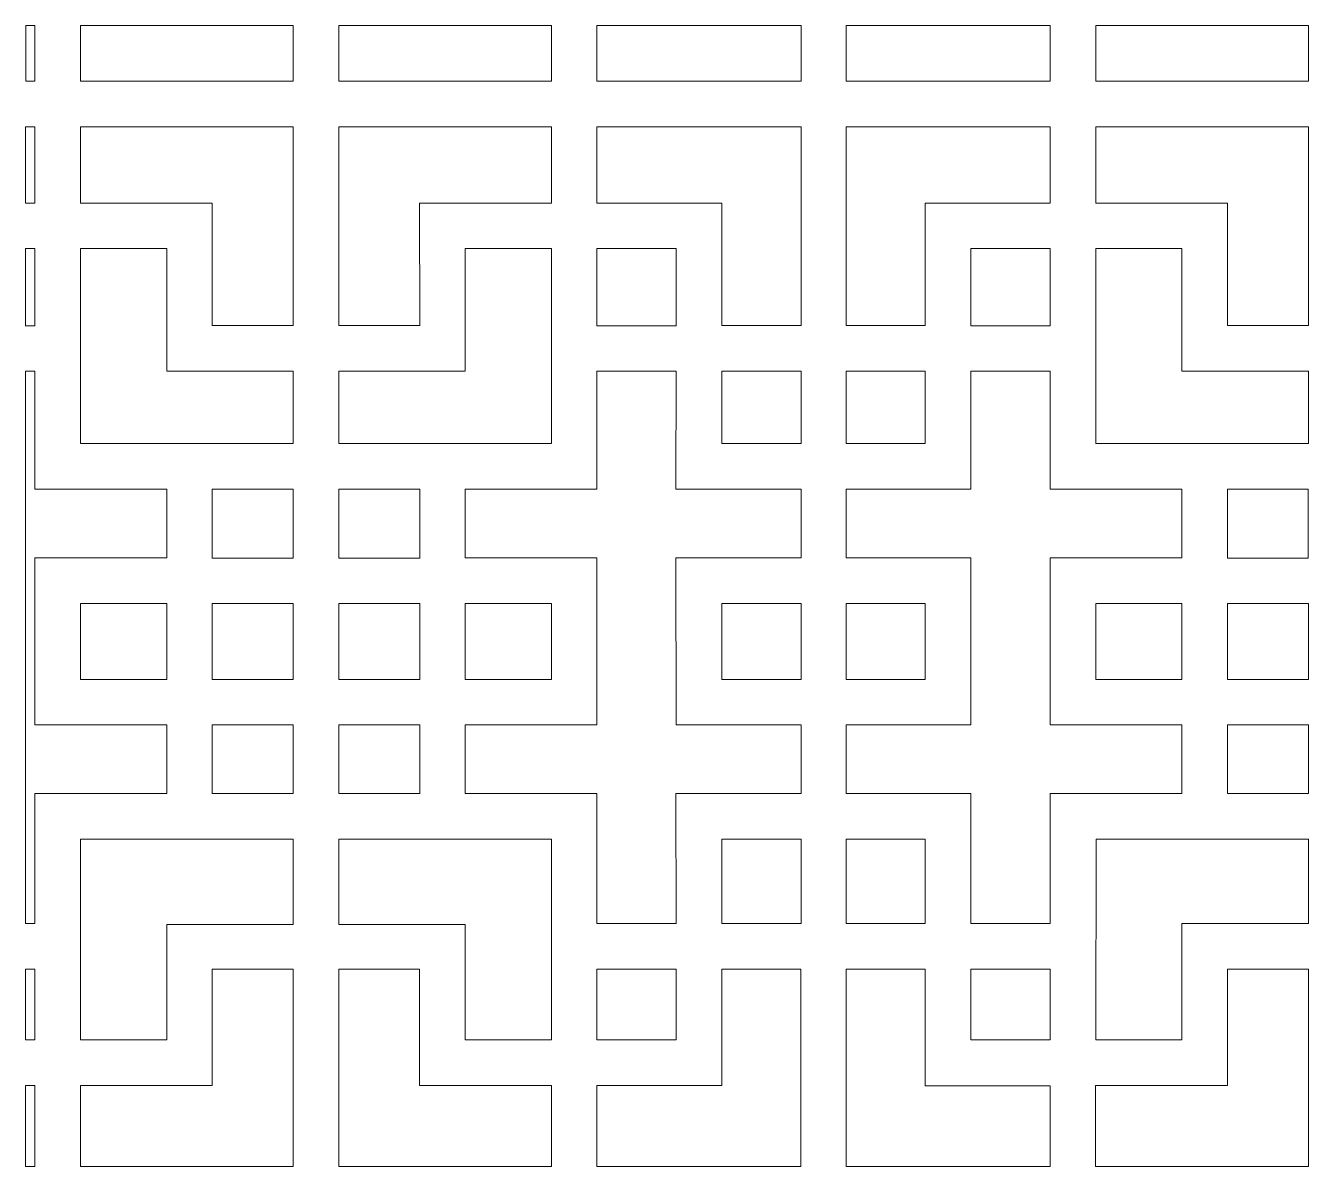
# Model space of a CAD drawing. Header units: centimetres. Extents: x -193 to 324, y -200 to 64.
# Drawn here: x 88.3 to 139, y 18.6 to 63.6 of the extents above; entities that cross this region are included whole.
import ezdxf

# ---------------------------------------------------------------- set-up
doc = ezdxf.new("R2010")
doc.units = ezdxf.units.CM
doc.header["$MEASUREMENT"] = 0
doc.layers.add('layer 1', color=7, linetype='Continuous')

msp = doc.modelspace()

# ---------------------------------------------------------------- linework, layer by layer
at = {"layer": 'layer 1', "color": 114, "lineweight": 9}
for points, knots in [([(88.31532, 61.44324), (88.31532, 61.44324), (88.68137, 61.44324), (88.68137, 61.44324), (88.68137, 61.44324), (88.68137, 61.44324), (88.68137, 63.641), (88.68137, 63.641), (88.68137, 63.641), (88.68137, 63.641), (88.31532, 63.641), (88.31532, 63.641), (88.31532, 63.641), (88.31532, 63.641), (88.31532, 61.44324), (88.31532, 61.44324)], [0, 0, 0, 0, 0.2, 0.2, 0.2, 0.2, 0.4, 0.4, 0.4, 0.4, 0.6, 0.6, 0.6, 0.6, 1, 1, 1, 1]), ([(98.88637, 63.64098), (98.88637, 63.64098), (90.48387, 63.64097), (90.48387, 63.64097), (90.48387, 63.64097), (90.48387, 63.64097), (90.48387, 61.44324), (90.48387, 61.44324), (90.48387, 61.44324), (90.48387, 61.44324), (98.88637, 61.44324), (98.88637, 61.44324), (98.88637, 61.44324), (98.88637, 61.44324), (98.88637, 63.64098), (98.88637, 63.64098)], [0, 0, 0, 0, 0.2, 0.2, 0.2, 0.2, 0.4, 0.4, 0.4, 0.4, 0.6, 0.6, 0.6, 0.6, 1, 1, 1, 1]), ([(100.68593, 63.64097), (100.68593, 63.64097), (109.08843, 63.64097), (109.08843, 63.64097), (109.08843, 63.64097), (109.08843, 63.64097), (109.08843, 61.44324), (109.08843, 61.44324), (109.08843, 61.44324), (109.08843, 61.44324), (100.68593, 61.44324), (100.68593, 61.44324), (100.68593, 61.44324), (100.68593, 61.44324), (100.68593, 63.64097), (100.68593, 63.64097)], [0, 0, 0, 0, 0.2, 0.2, 0.2, 0.2, 0.4, 0.4, 0.4, 0.4, 0.6, 0.6, 0.6, 0.6, 1, 1, 1, 1]), ([(110.89093, 63.64097), (110.89093, 63.64097), (118.95343, 63.64098), (118.95343, 63.64098), (118.95343, 63.64098), (118.95343, 63.64098), (118.95343, 61.44324), (118.95343, 61.44324), (118.95343, 61.44324), (118.95343, 61.44324), (110.89093, 61.44324), (110.89093, 61.44324), (110.89093, 61.44324), (110.89093, 61.44324), (110.89093, 63.64097), (110.89093, 63.64097)], [0, 0, 0, 0, 0.2, 0.2, 0.2, 0.2, 0.4, 0.4, 0.4, 0.4, 0.6, 0.6, 0.6, 0.6, 1, 1, 1, 1]), ([(120.73343, 63.64097), (120.73343, 63.64097), (128.79593, 63.64097), (128.79593, 63.64097), (128.79593, 63.64097), (128.79593, 63.64097), (128.79593, 61.44324), (128.79593, 61.44324), (128.79593, 61.44324), (128.79593, 61.44324), (120.73343, 61.44324), (120.73343, 61.44324), (120.73343, 61.44324), (120.73343, 61.44324), (120.73343, 63.64097), (120.73343, 63.64097)], [0, 0, 0, 0, 0.2, 0.2, 0.2, 0.2, 0.4, 0.4, 0.4, 0.4, 0.6, 0.6, 0.6, 0.6, 1, 1, 1, 1]), ([(130.59843, 63.64097), (130.59843, 63.64097), (139.00093, 63.64098), (139.00093, 63.64098), (139.00093, 63.64098), (139.00093, 63.64098), (139.00093, 61.44324), (139.00093, 61.44324), (139.00093, 61.44324), (139.00093, 61.44324), (130.59843, 61.44324), (130.59843, 61.44324), (130.59843, 61.44324), (130.59843, 61.44324), (130.59843, 63.64097), (130.59843, 63.64097)], [0, 0, 0, 0, 0.2, 0.2, 0.2, 0.2, 0.4, 0.4, 0.4, 0.4, 0.6, 0.6, 0.6, 0.6, 1, 1, 1, 1]), ([(88.31352, 56.634), (88.31352, 56.634), (88.31352, 59.64404), (88.31352, 59.64404), (88.31352, 59.64404), (88.31352, 59.64404), (88.68137, 59.644), (88.68137, 59.644), (88.68137, 59.644), (88.68137, 59.644), (88.68137, 56.634), (88.68137, 56.634), (88.68137, 56.634), (88.68137, 56.634), (88.31352, 56.634), (88.31352, 56.634)], [0, 0, 0, 0, 0.2, 0.2, 0.2, 0.2, 0.4, 0.4, 0.4, 0.4, 0.6, 0.6, 0.6, 0.6, 1, 1, 1, 1]), ([(98.88637, 59.644), (98.88637, 59.644), (98.88637, 51.789), (98.88637, 51.789), (98.88637, 51.789), (98.88637, 51.789), (95.68637, 51.789), (95.68637, 51.789), (95.68637, 51.789), (95.68637, 51.789), (95.68887, 56.634), (95.68887, 56.634), (95.68887, 56.634), (95.68887, 56.634), (90.48387, 56.634), (90.48387, 56.634), (90.48387, 56.634), (90.48387, 56.634), (90.48387, 59.644), (90.48387, 59.644), (90.48387, 59.644), (90.48387, 59.644), (98.88637, 59.644), (98.88637, 59.644)], [0, 0, 0, 0, 0.14285714, 0.14285714, 0.14285714, 0.14285714, 0.28571429, 0.28571429, 0.28571429, 0.28571429, 0.42857143, 0.42857143, 0.42857143, 0.42857143, 0.57142857, 0.57142857, 0.57142857, 0.57142857, 0.71428571, 0.71428571, 0.71428571, 0.71428571, 1, 1, 1, 1]), ([(100.68593, 59.644), (100.68593, 59.644), (100.68593, 51.789), (100.68593, 51.789), (100.68593, 51.789), (100.68593, 51.789), (103.88593, 51.789), (103.88593, 51.789), (103.88593, 51.789), (103.88593, 51.789), (103.88343, 56.634), (103.88343, 56.634), (103.88343, 56.634), (103.88343, 56.634), (109.08843, 56.634), (109.08843, 56.634), (109.08843, 56.634), (109.08843, 56.634), (109.08843, 59.644), (109.08843, 59.644), (109.08843, 59.644), (109.08843, 59.644), (100.68593, 59.644), (100.68593, 59.644)], [0, 0, 0, 0, 0.14285714, 0.14285714, 0.14285714, 0.14285714, 0.28571429, 0.28571429, 0.28571429, 0.28571429, 0.42857143, 0.42857143, 0.42857143, 0.42857143, 0.57142857, 0.57142857, 0.57142857, 0.57142857, 0.71428571, 0.71428571, 0.71428571, 0.71428571, 1, 1, 1, 1]), ([(118.95343, 59.644), (118.95343, 59.644), (118.95343, 51.789), (118.95343, 51.789), (118.95343, 51.789), (118.95343, 51.789), (115.82092, 51.789), (115.82092, 51.789), (115.82092, 51.789), (115.82092, 51.789), (115.82343, 56.634), (115.82343, 56.634), (115.82343, 56.634), (115.82343, 56.634), (110.89093, 56.634), (110.89093, 56.634), (110.89093, 56.634), (110.89093, 56.634), (110.89093, 59.644), (110.89093, 59.644), (110.89093, 59.644), (110.89093, 59.644), (118.95343, 59.644), (118.95343, 59.644)], [0, 0, 0, 0, 0.14285714, 0.14285714, 0.14285714, 0.14285714, 0.28571429, 0.28571429, 0.28571429, 0.28571429, 0.42857143, 0.42857143, 0.42857143, 0.42857143, 0.57142857, 0.57142857, 0.57142857, 0.57142857, 0.71428571, 0.71428571, 0.71428571, 0.71428571, 1, 1, 1, 1]), ([(123.86343, 56.634), (123.86343, 56.634), (123.86343, 51.789), (123.86343, 51.789), (123.86343, 51.789), (123.86343, 51.789), (120.73343, 51.789), (120.73343, 51.789), (120.73343, 51.789), (120.73343, 51.789), (120.73343, 59.644), (120.73343, 59.644), (120.73343, 59.644), (120.73343, 59.644), (128.79593, 59.644), (128.79593, 59.644), (128.79593, 59.644), (128.79593, 59.644), (128.79593, 56.634), (128.79593, 56.634), (128.79593, 56.634), (128.79593, 56.634), (123.86343, 56.634), (123.86343, 56.634)], [0, 0, 0, 0, 0.14285714, 0.14285714, 0.14285714, 0.14285714, 0.28571429, 0.28571429, 0.28571429, 0.28571429, 0.42857143, 0.42857143, 0.42857143, 0.42857143, 0.57142857, 0.57142857, 0.57142857, 0.57142857, 0.71428571, 0.71428571, 0.71428571, 0.71428571, 1, 1, 1, 1]), ([(139.00093, 51.789), (139.00093, 51.789), (135.80093, 51.789), (135.80093, 51.789), (135.80093, 51.789), (135.80093, 51.789), (135.80342, 56.634), (135.80342, 56.634), (135.80342, 56.634), (135.80342, 56.634), (130.59843, 56.634), (130.59843, 56.634), (130.59843, 56.634), (130.59843, 56.634), (130.59843, 59.644), (130.59843, 59.644), (130.59843, 59.644), (130.59843, 59.644), (139.00093, 59.644), (139.00093, 59.644), (139.00093, 59.644), (139.00093, 59.644), (139.00093, 51.789), (139.00093, 51.789)], [0, 0, 0, 0, 0.14285714, 0.14285714, 0.14285714, 0.14285714, 0.28571429, 0.28571429, 0.28571429, 0.28571429, 0.42857143, 0.42857143, 0.42857143, 0.42857143, 0.57142857, 0.57142857, 0.57142857, 0.57142857, 0.71428571, 0.71428571, 0.71428571, 0.71428571, 1, 1, 1, 1]), ([(88.31352, 51.7865), (88.31352, 51.7865), (88.31352, 54.834), (88.31352, 54.834), (88.31352, 54.834), (88.31352, 54.834), (88.68137, 54.834), (88.68137, 54.834), (88.68137, 54.834), (88.68137, 54.834), (88.68137, 51.7865), (88.68137, 51.7865), (88.68137, 51.7865), (88.68137, 51.7865), (88.31352, 51.7865), (88.31352, 51.7865)], [0, 0, 0, 0, 0.2, 0.2, 0.2, 0.2, 0.4, 0.4, 0.4, 0.4, 0.6, 0.6, 0.6, 0.6, 1, 1, 1, 1]), ([(93.88637, 49.9865), (93.88637, 49.9865), (98.88637, 49.9915), (98.88637, 49.9915), (98.88637, 49.9915), (98.88637, 49.9915), (98.88637, 47.1315), (98.88637, 47.1315), (98.88637, 47.1315), (98.88637, 47.1315), (90.48387, 47.1315), (90.48387, 47.1315), (90.48387, 47.1315), (90.48387, 47.1315), (90.48387, 54.834), (90.48387, 54.834), (90.48387, 54.834), (90.48387, 54.834), (93.88637, 54.834), (93.88637, 54.834), (93.88637, 54.834), (93.88637, 54.834), (93.88637, 49.9865), (93.88637, 49.9865)], [0, 0, 0, 0, 0.14285714, 0.14285714, 0.14285714, 0.14285714, 0.28571429, 0.28571429, 0.28571429, 0.28571429, 0.42857143, 0.42857143, 0.42857143, 0.42857143, 0.57142857, 0.57142857, 0.57142857, 0.57142857, 0.71428571, 0.71428571, 0.71428571, 0.71428571, 1, 1, 1, 1]), ([(105.68593, 49.9865), (105.68593, 49.9865), (100.68593, 49.9915), (100.68593, 49.9915), (100.68593, 49.9915), (100.68593, 49.9915), (100.68593, 47.1315), (100.68593, 47.1315), (100.68593, 47.1315), (100.68593, 47.1315), (109.08843, 47.1315), (109.08843, 47.1315), (109.08843, 47.1315), (109.08843, 47.1315), (109.08843, 54.834), (109.08843, 54.834), (109.08843, 54.834), (109.08843, 54.834), (105.68593, 54.834), (105.68593, 54.834), (105.68593, 54.834), (105.68593, 54.834), (105.68593, 49.9865), (105.68593, 49.9865)], [0, 0, 0, 0, 0.14285714, 0.14285714, 0.14285714, 0.14285714, 0.28571429, 0.28571429, 0.28571429, 0.28571429, 0.42857143, 0.42857143, 0.42857143, 0.42857143, 0.57142857, 0.57142857, 0.57142857, 0.57142857, 0.71428571, 0.71428571, 0.71428571, 0.71428571, 1, 1, 1, 1]), ([(114.02343, 51.7865), (114.02343, 51.7865), (110.89093, 51.7865), (110.89093, 51.7865), (110.89093, 51.7865), (110.89093, 51.7865), (110.89093, 54.834), (110.89093, 54.834), (110.89093, 54.834), (110.89093, 54.834), (114.02343, 54.834), (114.02343, 54.834), (114.02343, 54.834), (114.02343, 54.834), (114.02343, 51.7865), (114.02343, 51.7865)], [0, 0, 0, 0, 0.2, 0.2, 0.2, 0.2, 0.4, 0.4, 0.4, 0.4, 0.6, 0.6, 0.6, 0.6, 1, 1, 1, 1]), ([(128.79593, 51.7865), (128.79593, 51.7865), (125.66343, 51.7865), (125.66343, 51.7865), (125.66343, 51.7865), (125.66343, 51.7865), (125.66343, 54.834), (125.66343, 54.834), (125.66343, 54.834), (125.66343, 54.834), (128.79593, 54.834), (128.79593, 54.834), (128.79593, 54.834), (128.79593, 54.834), (128.79593, 51.7865), (128.79593, 51.7865)], [0, 0, 0, 0, 0.2, 0.2, 0.2, 0.2, 0.4, 0.4, 0.4, 0.4, 0.6, 0.6, 0.6, 0.6, 1, 1, 1, 1]), ([(134.00093, 49.9865), (134.00093, 49.9865), (139.00093, 49.98772), (139.00093, 49.98772), (139.00093, 49.98772), (139.00093, 49.98772), (139.00093, 47.1315), (139.00093, 47.1315), (139.00093, 47.1315), (139.00093, 47.1315), (130.60383, 47.1315), (130.60383, 47.1315), (130.60383, 47.1315), (130.60383, 47.1315), (130.59843, 54.834), (130.59843, 54.834), (130.59843, 54.834), (130.59843, 54.834), (134.00093, 54.834), (134.00093, 54.834), (134.00093, 54.834), (134.00093, 54.834), (134.00093, 49.9865), (134.00093, 49.9865)], [0, 0, 0, 0, 0.14285714, 0.14285714, 0.14285714, 0.14285714, 0.28571429, 0.28571429, 0.28571429, 0.28571429, 0.42857143, 0.42857143, 0.42857143, 0.42857143, 0.57142857, 0.57142857, 0.57142857, 0.57142857, 0.71428571, 0.71428571, 0.71428571, 0.71428571, 1, 1, 1, 1]), ([(88.31352, 28.16649), (88.31352, 28.16649), (88.31352, 49.99146), (88.31352, 49.99146), (88.31352, 49.99146), (88.31352, 49.99146), (88.68137, 49.9915), (88.68137, 49.9915), (88.68137, 49.9915), (88.68137, 49.9915), (88.68137, 45.329), (88.68137, 45.329), (88.68137, 45.329), (88.68137, 45.329), (93.88637, 45.33149), (93.88637, 45.33149), (93.88637, 45.33149), (93.88637, 45.33149), (93.88637, 42.61149), (93.88637, 42.61149), (93.88637, 42.61149), (93.88637, 42.61149), (88.68137, 42.6115), (88.68137, 42.6115), (88.68137, 42.6115), (88.68137, 42.6115), (88.68137, 36.01649), (88.68137, 36.01649), (88.68137, 36.01649), (88.68137, 36.01649), (93.88637, 36.0165), (93.88637, 36.0165), (93.88637, 36.0165), (93.88637, 36.0165), (93.88637, 33.30399), (93.88637, 33.30399), (93.88637, 33.30399), (93.88637, 33.30399), (88.68137, 33.30399), (88.68137, 33.30399), (88.68137, 33.30399), (88.68137, 33.30399), (88.68137, 28.16649), (88.68137, 28.16649), (88.68137, 28.16649), (88.68137, 28.16649), (88.31352, 28.16649), (88.31352, 28.16649)], [0, 0, 0, 0, 0.07692308, 0.07692308, 0.07692308, 0.07692308, 0.15384615, 0.15384615, 0.15384615, 0.15384615, 0.23076923, 0.23076923, 0.23076923, 0.23076923, 0.30769231, 0.30769231, 0.30769231, 0.30769231, 0.38461538, 0.38461538, 0.38461538, 0.38461538, 0.46153846, 0.46153846, 0.46153846, 0.46153846, 0.53846154, 0.53846154, 0.53846154, 0.53846154, 0.61538462, 0.61538462, 0.61538462, 0.61538462, 0.69230769, 0.69230769, 0.69230769, 0.69230769, 0.76923077, 0.76923077, 0.76923077, 0.76923077, 0.84615385, 0.84615385, 0.84615385, 0.84615385, 1, 1, 1, 1]), ([(114.00595, 42.61149), (114.00595, 42.61149), (114.01843, 36.01649), (114.01843, 36.01649), (114.01843, 36.01649), (114.01843, 36.01649), (118.95343, 36.0165), (118.95343, 36.0165), (118.95343, 36.0165), (118.95343, 36.0165), (118.95343, 33.30399), (118.95343, 33.30399), (118.95343, 33.30399), (118.95343, 33.30399), (114.00596, 33.30399), (114.00596, 33.30399), (114.00596, 33.30399), (114.00596, 33.30399), (114.01843, 28.16649), (114.01843, 28.16649), (114.01843, 28.16649), (114.01843, 28.16649), (110.89093, 28.16649), (110.89093, 28.16649), (110.89093, 28.16649), (110.89093, 28.16649), (110.89093, 33.30399), (110.89093, 33.30399), (110.89093, 33.30399), (110.89093, 33.30399), (105.68593, 33.30399), (105.68593, 33.30399), (105.68593, 33.30399), (105.68593, 33.30399), (105.68593, 36.0165), (105.68593, 36.0165), (105.68593, 36.0165), (105.68593, 36.0165), (110.89093, 36.01649), (110.89093, 36.01649), (110.89093, 36.01649), (110.89093, 36.01649), (110.89093, 42.6115), (110.89093, 42.6115), (110.89093, 42.6115), (110.89093, 42.6115), (105.68593, 42.61149), (105.68593, 42.61149), (105.68593, 42.61149), (105.68593, 42.61149), (105.68593, 45.33149), (105.68593, 45.33149), (105.68593, 45.33149), (105.68593, 45.33149), (110.89093, 45.329), (110.89093, 45.329), (110.89093, 45.329), (110.89093, 45.329), (110.89093, 49.9915), (110.89093, 49.9915), (110.89093, 49.9915), (110.89093, 49.9915), (114.01843, 49.9915), (114.01843, 49.9915), (114.01843, 49.9915), (114.01843, 49.9915), (114.00596, 45.33149), (114.00596, 45.33149), (114.00596, 45.33149), (114.00596, 45.33149), (118.95343, 45.33149), (118.95343, 45.33149), (118.95343, 45.33149), (118.95343, 45.33149), (118.95343, 42.61149), (118.95343, 42.61149), (118.95343, 42.61149), (118.95343, 42.61149), (114.00595, 42.61149), (114.00595, 42.61149)], [0, 0, 0, 0, 0.04761905, 0.04761905, 0.04761905, 0.04761905, 0.0952381, 0.0952381, 0.0952381, 0.0952381, 0.14285714, 0.14285714, 0.14285714, 0.14285714, 0.19047619, 0.19047619, 0.19047619, 0.19047619, 0.23809524, 0.23809524, 0.23809524, 0.23809524, 0.28571429, 0.28571429, 0.28571429, 0.28571429, 0.33333333, 0.33333333, 0.33333333, 0.33333333, 0.38095238, 0.38095238, 0.38095238, 0.38095238, 0.42857143, 0.42857143, 0.42857143, 0.42857143, 0.47619048, 0.47619048, 0.47619048, 0.47619048, 0.52380952, 0.52380952, 0.52380952, 0.52380952, 0.57142857, 0.57142857, 0.57142857, 0.57142857, 0.61904762, 0.61904762, 0.61904762, 0.61904762, 0.66666667, 0.66666667, 0.66666667, 0.66666667, 0.71428571, 0.71428571, 0.71428571, 0.71428571, 0.76190476, 0.76190476, 0.76190476, 0.76190476, 0.80952381, 0.80952381, 0.80952381, 0.80952381, 0.85714286, 0.85714286, 0.85714286, 0.85714286, 0.9047619, 0.9047619, 0.9047619, 0.9047619, 1, 1, 1, 1]), ([(118.95343, 47.129), (118.95343, 47.129), (115.82093, 47.129), (115.82093, 47.129), (115.82093, 47.129), (115.82093, 47.129), (115.82093, 49.9865), (115.82093, 49.9865), (115.82093, 49.9865), (115.82093, 49.9865), (118.95343, 49.9865), (118.95343, 49.9865), (118.95343, 49.9865), (118.95343, 49.9865), (118.95343, 47.129), (118.95343, 47.129)], [0, 0, 0, 0, 0.2, 0.2, 0.2, 0.2, 0.4, 0.4, 0.4, 0.4, 0.6, 0.6, 0.6, 0.6, 1, 1, 1, 1]), ([(128.79592, 36.0165), (128.79592, 36.0165), (128.79593, 42.61148), (128.79593, 42.61148), (128.79593, 42.61148), (128.79593, 42.61148), (134.00093, 42.61149), (134.00093, 42.61149), (134.00093, 42.61149), (134.00093, 42.61149), (134.00093, 45.33149), (134.00093, 45.33149), (134.00093, 45.33149), (134.00093, 45.33149), (128.79593, 45.33149), (128.79593, 45.33149), (128.79593, 45.33149), (128.79593, 45.33149), (128.79593, 49.9915), (128.79593, 49.9915), (128.79593, 49.9915), (128.79593, 49.9915), (125.66843, 49.9915), (125.66843, 49.9915), (125.66843, 49.9915), (125.66843, 49.9915), (125.66843, 45.32901), (125.66843, 45.32901), (125.66843, 45.32901), (125.66843, 45.32901), (120.73343, 45.33149), (120.73343, 45.33149), (120.73343, 45.33149), (120.73343, 45.33149), (120.73343, 42.61149), (120.73343, 42.61149), (120.73343, 42.61149), (120.73343, 42.61149), (125.66843, 42.61149), (125.66843, 42.61149), (125.66843, 42.61149), (125.66843, 42.61149), (125.66843, 36.01651), (125.66843, 36.01651), (125.66843, 36.01651), (125.66843, 36.01651), (120.73343, 36.0165), (120.73343, 36.0165), (120.73343, 36.0165), (120.73343, 36.0165), (120.73343, 33.30399), (120.73343, 33.30399), (120.73343, 33.30399), (120.73343, 33.30399), (125.66843, 33.304), (125.66843, 33.304), (125.66843, 33.304), (125.66843, 33.304), (125.66843, 28.16649), (125.66843, 28.16649), (125.66843, 28.16649), (125.66843, 28.16649), (128.79593, 28.16649), (128.79593, 28.16649), (128.79593, 28.16649), (128.79593, 28.16649), (128.79593, 33.30399), (128.79593, 33.30399), (128.79593, 33.30399), (128.79593, 33.30399), (134.00093, 33.30399), (134.00093, 33.30399), (134.00093, 33.30399), (134.00093, 33.30399), (134.00093, 36.0165), (134.00093, 36.0165), (134.00093, 36.0165), (134.00093, 36.0165), (128.79592, 36.0165), (128.79592, 36.0165)], [0, 0, 0, 0, 0.04761905, 0.04761905, 0.04761905, 0.04761905, 0.0952381, 0.0952381, 0.0952381, 0.0952381, 0.14285714, 0.14285714, 0.14285714, 0.14285714, 0.19047619, 0.19047619, 0.19047619, 0.19047619, 0.23809524, 0.23809524, 0.23809524, 0.23809524, 0.28571429, 0.28571429, 0.28571429, 0.28571429, 0.33333333, 0.33333333, 0.33333333, 0.33333333, 0.38095238, 0.38095238, 0.38095238, 0.38095238, 0.42857143, 0.42857143, 0.42857143, 0.42857143, 0.47619048, 0.47619048, 0.47619048, 0.47619048, 0.52380952, 0.52380952, 0.52380952, 0.52380952, 0.57142857, 0.57142857, 0.57142857, 0.57142857, 0.61904762, 0.61904762, 0.61904762, 0.61904762, 0.66666667, 0.66666667, 0.66666667, 0.66666667, 0.71428571, 0.71428571, 0.71428571, 0.71428571, 0.76190476, 0.76190476, 0.76190476, 0.76190476, 0.80952381, 0.80952381, 0.80952381, 0.80952381, 0.85714286, 0.85714286, 0.85714286, 0.85714286, 0.9047619, 0.9047619, 0.9047619, 0.9047619, 1, 1, 1, 1]), ([(123.86343, 47.129), (123.86343, 47.129), (120.73343, 47.129), (120.73343, 47.129), (120.73343, 47.129), (120.73343, 47.129), (120.73343, 49.9865), (120.73343, 49.9865), (120.73343, 49.9865), (120.73343, 49.9865), (123.86343, 49.9865), (123.86343, 49.9865), (123.86343, 49.9865), (123.86343, 49.9865), (123.86343, 47.129), (123.86343, 47.129)], [0, 0, 0, 0, 0.2, 0.2, 0.2, 0.2, 0.4, 0.4, 0.4, 0.4, 0.6, 0.6, 0.6, 0.6, 1, 1, 1, 1]), ([(95.68637, 42.609), (95.68637, 42.609), (98.88637, 42.609), (98.88637, 42.609), (98.88637, 42.609), (98.88637, 42.609), (98.88637, 45.33149), (98.88637, 45.33149), (98.88637, 45.33149), (98.88637, 45.33149), (95.68637, 45.33149), (95.68637, 45.33149), (95.68637, 45.33149), (95.68637, 45.33149), (95.68637, 42.609), (95.68637, 42.609)], [0, 0, 0, 0, 0.2, 0.2, 0.2, 0.2, 0.4, 0.4, 0.4, 0.4, 0.6, 0.6, 0.6, 0.6, 1, 1, 1, 1]), ([(103.88593, 42.609), (103.88593, 42.609), (100.68593, 42.609), (100.68593, 42.609), (100.68593, 42.609), (100.68593, 42.609), (100.68593, 45.33149), (100.68593, 45.33149), (100.68593, 45.33149), (100.68593, 45.33149), (103.88593, 45.33149), (103.88593, 45.33149), (103.88593, 45.33149), (103.88593, 45.33149), (103.88593, 42.609), (103.88593, 42.609)], [0, 0, 0, 0, 0.2, 0.2, 0.2, 0.2, 0.4, 0.4, 0.4, 0.4, 0.6, 0.6, 0.6, 0.6, 1, 1, 1, 1]), ([(139.00042, 42.60736), (139.00042, 42.60736), (135.80253, 42.60736), (135.80253, 42.60736), (135.80253, 42.60736), (135.80253, 42.60736), (135.80253, 45.33372), (135.80253, 45.33372), (135.80253, 45.33372), (135.80253, 45.33372), (139.00042, 45.33372), (139.00042, 45.33372), (139.00042, 45.33372), (139.00042, 45.33372), (139.00042, 42.60736), (139.00042, 42.60736)], [0, 0, 0, 0, 0.2, 0.2, 0.2, 0.2, 0.4, 0.4, 0.4, 0.4, 0.6, 0.6, 0.6, 0.6, 1, 1, 1, 1]), ([(90.48387, 37.8165), (90.48387, 37.8165), (93.89137, 37.8165), (93.89137, 37.8165), (93.89137, 37.8165), (93.89137, 37.8165), (93.89137, 40.80649), (93.89137, 40.80649), (93.89137, 40.80649), (93.89137, 40.80649), (90.48387, 40.80649), (90.48387, 40.80649), (90.48387, 40.80649), (90.48387, 40.80649), (90.48387, 37.8165), (90.48387, 37.8165)], [0, 0, 0, 0, 0.2, 0.2, 0.2, 0.2, 0.4, 0.4, 0.4, 0.4, 0.6, 0.6, 0.6, 0.6, 1, 1, 1, 1]), ([(95.68637, 37.8165), (95.68637, 37.8165), (98.88637, 37.8165), (98.88637, 37.8165), (98.88637, 37.8165), (98.88637, 37.8165), (98.88637, 40.81149), (98.88637, 40.81149), (98.88637, 40.81149), (98.88637, 40.81149), (95.68637, 40.81149), (95.68637, 40.81149), (95.68637, 40.81149), (95.68637, 40.81149), (95.68637, 37.8165), (95.68637, 37.8165)], [0, 0, 0, 0, 0.2, 0.2, 0.2, 0.2, 0.4, 0.4, 0.4, 0.4, 0.6, 0.6, 0.6, 0.6, 1, 1, 1, 1]), ([(103.88593, 37.8165), (103.88593, 37.8165), (100.68593, 37.8165), (100.68593, 37.8165), (100.68593, 37.8165), (100.68593, 37.8165), (100.68593, 40.81149), (100.68593, 40.81149), (100.68593, 40.81149), (100.68593, 40.81149), (103.88593, 40.81149), (103.88593, 40.81149), (103.88593, 40.81149), (103.88593, 40.81149), (103.88593, 37.8165), (103.88593, 37.8165)], [0, 0, 0, 0, 0.2, 0.2, 0.2, 0.2, 0.4, 0.4, 0.4, 0.4, 0.6, 0.6, 0.6, 0.6, 1, 1, 1, 1]), ([(109.08843, 37.8165), (109.08843, 37.8165), (105.68093, 37.8165), (105.68093, 37.8165), (105.68093, 37.8165), (105.68093, 37.8165), (105.68093, 40.80649), (105.68093, 40.80649), (105.68093, 40.80649), (105.68093, 40.80649), (109.08843, 40.80649), (109.08843, 40.80649), (109.08843, 40.80649), (109.08843, 40.80649), (109.08843, 37.8165), (109.08843, 37.8165)], [0, 0, 0, 0, 0.2, 0.2, 0.2, 0.2, 0.4, 0.4, 0.4, 0.4, 0.6, 0.6, 0.6, 0.6, 1, 1, 1, 1]), ([(118.95343, 37.81399), (118.95343, 37.81399), (115.82343, 37.81399), (115.82343, 37.81399), (115.82343, 37.81399), (115.82343, 37.81399), (115.82343, 40.81149), (115.82343, 40.81149), (115.82343, 40.81149), (115.82343, 40.81149), (118.95343, 40.81149), (118.95343, 40.81149), (118.95343, 40.81149), (118.95343, 40.81149), (118.95343, 37.81399), (118.95343, 37.81399)], [0, 0, 0, 0, 0.2, 0.2, 0.2, 0.2, 0.4, 0.4, 0.4, 0.4, 0.6, 0.6, 0.6, 0.6, 1, 1, 1, 1]), ([(123.86343, 37.81399), (123.86343, 37.81399), (120.73093, 37.81399), (120.73093, 37.81399), (120.73093, 37.81399), (120.73093, 37.81399), (120.73093, 40.81149), (120.73093, 40.81149), (120.73093, 40.81149), (120.73093, 40.81149), (123.86343, 40.81149), (123.86343, 40.81149), (123.86343, 40.81149), (123.86343, 40.81149), (123.86343, 37.81399), (123.86343, 37.81399)], [0, 0, 0, 0, 0.2, 0.2, 0.2, 0.2, 0.4, 0.4, 0.4, 0.4, 0.6, 0.6, 0.6, 0.6, 1, 1, 1, 1]), ([(134.00593, 37.8165), (134.00593, 37.8165), (130.59843, 37.8165), (130.59843, 37.8165), (130.59843, 37.8165), (130.59843, 37.8165), (130.59843, 40.80649), (130.59843, 40.80649), (130.59843, 40.80649), (130.59843, 40.80649), (134.00593, 40.80649), (134.00593, 40.80649), (134.00593, 40.80649), (134.00593, 40.80649), (134.00593, 37.8165), (134.00593, 37.8165)], [0, 0, 0, 0, 0.2, 0.2, 0.2, 0.2, 0.4, 0.4, 0.4, 0.4, 0.6, 0.6, 0.6, 0.6, 1, 1, 1, 1]), ([(139.00093, 37.8165), (139.00093, 37.8165), (135.80093, 37.8165), (135.80093, 37.8165), (135.80093, 37.8165), (135.80093, 37.8165), (135.80093, 40.81149), (135.80093, 40.81149), (135.80093, 40.81149), (135.80093, 40.81149), (139.00093, 40.81149), (139.00093, 40.81149), (139.00093, 40.81149), (139.00093, 40.81149), (139.00093, 37.8165), (139.00093, 37.8165)], [0, 0, 0, 0, 0.2, 0.2, 0.2, 0.2, 0.4, 0.4, 0.4, 0.4, 0.6, 0.6, 0.6, 0.6, 1, 1, 1, 1]), ([(95.68637, 33.3015), (95.68637, 33.3015), (98.88637, 33.3015), (98.88637, 33.3015), (98.88637, 33.3015), (98.88637, 33.3015), (98.88637, 36.0165), (98.88637, 36.0165), (98.88637, 36.0165), (98.88637, 36.0165), (95.68637, 36.0165), (95.68637, 36.0165), (95.68637, 36.0165), (95.68637, 36.0165), (95.68637, 33.3015), (95.68637, 33.3015)], [0, 0, 0, 0, 0.2, 0.2, 0.2, 0.2, 0.4, 0.4, 0.4, 0.4, 0.6, 0.6, 0.6, 0.6, 1, 1, 1, 1]), ([(103.88593, 33.3015), (103.88593, 33.3015), (100.68593, 33.3015), (100.68593, 33.3015), (100.68593, 33.3015), (100.68593, 33.3015), (100.68593, 36.0165), (100.68593, 36.0165), (100.68593, 36.0165), (100.68593, 36.0165), (103.88593, 36.0165), (103.88593, 36.0165), (103.88593, 36.0165), (103.88593, 36.0165), (103.88593, 33.3015), (103.88593, 33.3015)], [0, 0, 0, 0, 0.2, 0.2, 0.2, 0.2, 0.4, 0.4, 0.4, 0.4, 0.6, 0.6, 0.6, 0.6, 1, 1, 1, 1]), ([(139.00093, 33.3015), (139.00093, 33.3015), (135.80093, 33.3015), (135.80093, 33.3015), (135.80093, 33.3015), (135.80093, 33.3015), (135.80093, 36.0165), (135.80093, 36.0165), (135.80093, 36.0165), (135.80093, 36.0165), (139.00093, 36.0165), (139.00093, 36.0165), (139.00093, 36.0165), (139.00093, 36.0165), (139.00093, 33.3015), (139.00093, 33.3015)], [0, 0, 0, 0, 0.2, 0.2, 0.2, 0.2, 0.4, 0.4, 0.4, 0.4, 0.6, 0.6, 0.6, 0.6, 1, 1, 1, 1]), ([(90.48387, 31.50149), (90.48387, 31.50149), (90.48387, 23.5765), (90.48387, 23.5765), (90.48387, 23.5765), (90.48387, 23.5765), (93.8879, 23.5765), (93.8879, 23.5765), (93.8879, 23.5765), (93.8879, 23.5765), (93.88637, 28.13275), (93.88637, 28.13275), (93.88637, 28.13275), (93.88637, 28.13275), (98.88637, 28.13275), (98.88637, 28.13275), (98.88637, 28.13275), (98.88637, 28.13275), (98.88637, 31.50149), (98.88637, 31.50149), (98.88637, 31.50149), (98.88637, 31.50149), (90.48387, 31.50149), (90.48387, 31.50149)], [0, 0, 0, 0, 0.14285714, 0.14285714, 0.14285714, 0.14285714, 0.28571429, 0.28571429, 0.28571429, 0.28571429, 0.42857143, 0.42857143, 0.42857143, 0.42857143, 0.57142857, 0.57142857, 0.57142857, 0.57142857, 0.71428571, 0.71428571, 0.71428571, 0.71428571, 1, 1, 1, 1]), ([(109.08843, 31.50149), (109.08843, 31.50149), (109.08843, 23.5765), (109.08843, 23.5765), (109.08843, 23.5765), (109.08843, 23.5765), (105.6844, 23.5765), (105.6844, 23.5765), (105.6844, 23.5765), (105.6844, 23.5765), (105.68593, 28.13275), (105.68593, 28.13275), (105.68593, 28.13275), (105.68593, 28.13275), (100.68593, 28.13275), (100.68593, 28.13275), (100.68593, 28.13275), (100.68593, 28.13275), (100.68593, 31.50149), (100.68593, 31.50149), (100.68593, 31.50149), (100.68593, 31.50149), (109.08843, 31.50149), (109.08843, 31.50149)], [0, 0, 0, 0, 0.14285714, 0.14285714, 0.14285714, 0.14285714, 0.28571429, 0.28571429, 0.28571429, 0.28571429, 0.42857143, 0.42857143, 0.42857143, 0.42857143, 0.57142857, 0.57142857, 0.57142857, 0.57142857, 0.71428571, 0.71428571, 0.71428571, 0.71428571, 1, 1, 1, 1]), ([(118.95343, 28.16899), (118.95343, 28.16899), (115.82343, 28.16899), (115.82343, 28.16899), (115.82343, 28.16899), (115.82343, 28.16899), (115.82343, 31.50149), (115.82343, 31.50149), (115.82343, 31.50149), (115.82343, 31.50149), (118.95343, 31.50149), (118.95343, 31.50149), (118.95343, 31.50149), (118.95343, 31.50149), (118.95343, 28.16899), (118.95343, 28.16899)], [0, 0, 0, 0, 0.2, 0.2, 0.2, 0.2, 0.4, 0.4, 0.4, 0.4, 0.6, 0.6, 0.6, 0.6, 1, 1, 1, 1]), ([(123.86343, 28.16899), (123.86343, 28.16899), (120.73343, 28.16899), (120.73343, 28.16899), (120.73343, 28.16899), (120.73343, 28.16899), (120.73343, 31.50149), (120.73343, 31.50149), (120.73343, 31.50149), (120.73343, 31.50149), (123.86343, 31.50149), (123.86343, 31.50149), (123.86343, 31.50149), (123.86343, 31.50149), (123.86343, 28.16899), (123.86343, 28.16899)], [0, 0, 0, 0, 0.2, 0.2, 0.2, 0.2, 0.4, 0.4, 0.4, 0.4, 0.6, 0.6, 0.6, 0.6, 1, 1, 1, 1]), ([(130.61454, 31.50156), (130.61454, 31.50156), (139.00093, 31.50149), (139.00093, 31.50149), (139.00093, 31.50149), (139.00093, 31.50149), (139.00093, 28.16649), (139.00093, 28.16649), (139.00093, 28.16649), (139.00093, 28.16649), (134.00093, 28.16695), (134.00093, 28.16695), (134.00093, 28.16695), (134.00093, 28.16695), (134.00093, 23.5765), (134.00093, 23.5765), (134.00093, 23.5765), (134.00093, 23.5765), (130.59843, 23.5765), (130.59843, 23.5765), (130.59843, 23.5765), (130.59843, 23.5765), (130.61454, 31.50156), (130.61454, 31.50156)], [0, 0, 0, 0, 0.14285714, 0.14285714, 0.14285714, 0.14285714, 0.28571429, 0.28571429, 0.28571429, 0.28571429, 0.42857143, 0.42857143, 0.42857143, 0.42857143, 0.57142857, 0.57142857, 0.57142857, 0.57142857, 0.71428571, 0.71428571, 0.71428571, 0.71428571, 1, 1, 1, 1]), ([(88.31352, 23.5765), (88.31352, 23.5765), (88.31352, 26.36653), (88.31352, 26.36653), (88.31352, 26.36653), (88.31352, 26.36653), (88.68137, 26.3665), (88.68137, 26.3665), (88.68137, 26.3665), (88.68137, 26.3665), (88.68137, 23.5765), (88.68137, 23.5765), (88.68137, 23.5765), (88.68137, 23.5765), (88.31352, 23.5765), (88.31352, 23.5765)], [0, 0, 0, 0, 0.2, 0.2, 0.2, 0.2, 0.4, 0.4, 0.4, 0.4, 0.6, 0.6, 0.6, 0.6, 1, 1, 1, 1]), ([(98.88637, 18.5765), (98.88637, 18.5765), (98.88637, 26.3665), (98.88637, 26.3665), (98.88637, 26.3665), (98.88637, 26.3665), (95.68887, 26.3665), (95.68887, 26.3665), (95.68887, 26.3665), (95.68887, 26.3665), (95.68887, 21.7765), (95.68887, 21.7765), (95.68887, 21.7765), (95.68887, 21.7765), (90.48137, 21.7765), (90.48137, 21.7765), (90.48137, 21.7765), (90.48137, 21.7765), (90.48137, 18.5765), (90.48137, 18.5765), (90.48137, 18.5765), (90.48137, 18.5765), (98.88637, 18.5765), (98.88637, 18.5765)], [0, 0, 0, 0, 0.14285714, 0.14285714, 0.14285714, 0.14285714, 0.28571429, 0.28571429, 0.28571429, 0.28571429, 0.42857143, 0.42857143, 0.42857143, 0.42857143, 0.57142857, 0.57142857, 0.57142857, 0.57142857, 0.71428571, 0.71428571, 0.71428571, 0.71428571, 1, 1, 1, 1]), ([(100.68593, 18.5765), (100.68593, 18.5765), (100.68593, 26.3665), (100.68593, 26.3665), (100.68593, 26.3665), (100.68593, 26.3665), (103.88343, 26.3665), (103.88343, 26.3665), (103.88343, 26.3665), (103.88343, 26.3665), (103.88343, 21.7765), (103.88343, 21.7765), (103.88343, 21.7765), (103.88343, 21.7765), (109.09093, 21.7765), (109.09093, 21.7765), (109.09093, 21.7765), (109.09093, 21.7765), (109.09093, 18.5765), (109.09093, 18.5765), (109.09093, 18.5765), (109.09093, 18.5765), (100.68593, 18.5765), (100.68593, 18.5765)], [0, 0, 0, 0, 0.14285714, 0.14285714, 0.14285714, 0.14285714, 0.28571429, 0.28571429, 0.28571429, 0.28571429, 0.42857143, 0.42857143, 0.42857143, 0.42857143, 0.57142857, 0.57142857, 0.57142857, 0.57142857, 0.71428571, 0.71428571, 0.71428571, 0.71428571, 1, 1, 1, 1]), ([(110.89093, 18.5765), (110.89093, 18.5765), (110.89093, 21.7765), (110.89093, 21.7765), (110.89093, 21.7765), (110.89093, 21.7765), (115.82343, 21.77649), (115.82343, 21.77649), (115.82343, 21.77649), (115.82343, 21.77649), (115.82343, 26.3665), (115.82343, 26.3665), (115.82343, 26.3665), (115.82343, 26.3665), (118.94843, 26.3665), (118.94843, 26.3665), (118.94843, 26.3665), (118.94843, 26.3665), (118.94843, 18.5765), (118.94843, 18.5765), (118.94843, 18.5765), (118.94843, 18.5765), (110.89093, 18.5765), (110.89093, 18.5765)], [0, 0, 0, 0, 0.14285714, 0.14285714, 0.14285714, 0.14285714, 0.28571429, 0.28571429, 0.28571429, 0.28571429, 0.42857143, 0.42857143, 0.42857143, 0.42857143, 0.57142857, 0.57142857, 0.57142857, 0.57142857, 0.71428571, 0.71428571, 0.71428571, 0.71428571, 1, 1, 1, 1]), ([(114.02343, 23.5765), (114.02343, 23.5765), (110.89093, 23.5765), (110.89093, 23.5765), (110.89093, 23.5765), (110.89093, 23.5765), (110.89093, 26.3665), (110.89093, 26.3665), (110.89093, 26.3665), (110.89093, 26.3665), (114.02343, 26.3665), (114.02343, 26.3665), (114.02343, 26.3665), (114.02343, 26.3665), (114.02343, 23.5765), (114.02343, 23.5765)], [0, 0, 0, 0, 0.2, 0.2, 0.2, 0.2, 0.4, 0.4, 0.4, 0.4, 0.6, 0.6, 0.6, 0.6, 1, 1, 1, 1]), ([(123.86343, 21.75092), (123.86343, 21.75092), (128.79593, 21.75092), (128.79593, 21.75092), (128.79593, 21.75092), (128.79593, 21.75092), (128.79593, 18.5765), (128.79593, 18.5765), (128.79593, 18.5765), (128.79593, 18.5765), (120.73843, 18.5765), (120.73843, 18.5765), (120.73843, 18.5765), (120.73843, 18.5765), (120.73843, 26.3665), (120.73843, 26.3665), (120.73843, 26.3665), (120.73843, 26.3665), (123.86343, 26.3665), (123.86343, 26.3665), (123.86343, 26.3665), (123.86343, 26.3665), (123.86343, 21.75092), (123.86343, 21.75092)], [0, 0, 0, 0, 0.14285714, 0.14285714, 0.14285714, 0.14285714, 0.28571429, 0.28571429, 0.28571429, 0.28571429, 0.42857143, 0.42857143, 0.42857143, 0.42857143, 0.57142857, 0.57142857, 0.57142857, 0.57142857, 0.71428571, 0.71428571, 0.71428571, 0.71428571, 1, 1, 1, 1]), ([(128.79593, 23.5765), (128.79593, 23.5765), (125.66343, 23.5765), (125.66343, 23.5765), (125.66343, 23.5765), (125.66343, 23.5765), (125.66343, 26.3665), (125.66343, 26.3665), (125.66343, 26.3665), (125.66343, 26.3665), (128.79593, 26.3665), (128.79593, 26.3665), (128.79593, 26.3665), (128.79593, 26.3665), (128.79593, 23.5765), (128.79593, 23.5765)], [0, 0, 0, 0, 0.2, 0.2, 0.2, 0.2, 0.4, 0.4, 0.4, 0.4, 0.6, 0.6, 0.6, 0.6, 1, 1, 1, 1]), ([(135.80344, 21.7765), (135.80344, 21.7765), (135.80343, 26.3665), (135.80343, 26.3665), (135.80343, 26.3665), (135.80343, 26.3665), (139.00093, 26.3665), (139.00093, 26.3665), (139.00093, 26.3665), (139.00093, 26.3665), (139.00093, 18.5765), (139.00093, 18.5765), (139.00093, 18.5765), (139.00093, 18.5765), (130.59593, 18.5765), (130.59593, 18.5765), (130.59593, 18.5765), (130.59593, 18.5765), (130.59593, 21.7765), (130.59593, 21.7765), (130.59593, 21.7765), (130.59593, 21.7765), (135.80344, 21.7765), (135.80344, 21.7765)], [0, 0, 0, 0, 0.14285714, 0.14285714, 0.14285714, 0.14285714, 0.28571429, 0.28571429, 0.28571429, 0.28571429, 0.42857143, 0.42857143, 0.42857143, 0.42857143, 0.57142857, 0.57142857, 0.57142857, 0.57142857, 0.71428571, 0.71428571, 0.71428571, 0.71428571, 1, 1, 1, 1]), ([(88.31352, 18.57649), (88.31352, 18.57649), (88.31352, 21.77647), (88.31352, 21.77647), (88.31352, 21.77647), (88.31352, 21.77647), (88.68137, 21.7765), (88.68137, 21.7765), (88.68137, 21.7765), (88.68137, 21.7765), (88.68137, 18.5765), (88.68137, 18.5765), (88.68137, 18.5765), (88.68137, 18.5765), (88.31352, 18.57649), (88.31352, 18.57649)], [0, 0, 0, 0, 0.2, 0.2, 0.2, 0.2, 0.4, 0.4, 0.4, 0.4, 0.6, 0.6, 0.6, 0.6, 1, 1, 1, 1])]:
    msp.add_open_spline(points, degree=3, knots=knots, dxfattribs=at)

doc.saveas('drawing.dxf')
